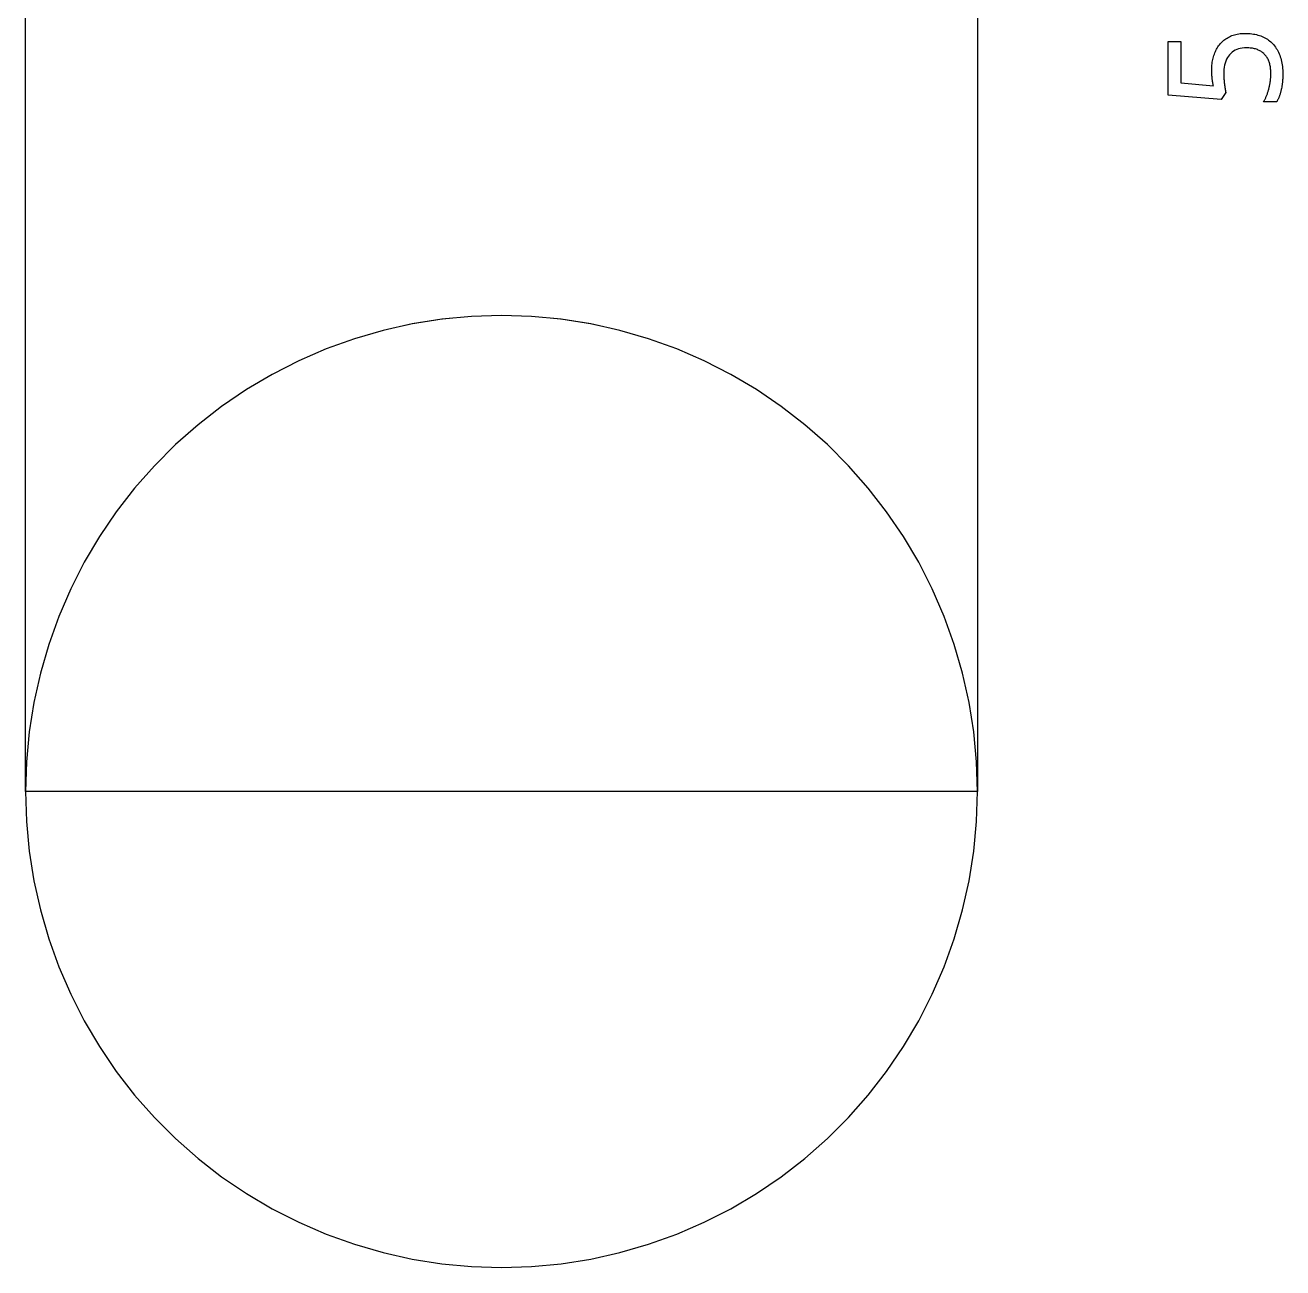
# Model space of a CAD drawing. Extents: x 9 to 42, y 13 to 118.
# Drawn here: x 15.39 to 41.81, y 12.69 to 38.8 of the extents above; entities that cross this region are included whole.
import ezdxf

# ---------------------------------------------------------------- set-up
doc = ezdxf.new("R2010")
doc.units = 0
doc.layers.get('0').update_dxf_attribs({"linetype": 'CONTINUOUS'})

msp = doc.modelspace()

# ---------------------------------------------------------------- linework, layer by layer
at = {"color": 0}
for points in [[(15.4, 52.74), (35.4, 52.74), (35.4, 22.7), (15.4, 22.7), (15.4, 52.74)], [(40.3196, 37.865), (40.32, 37.8971), (40.3214, 37.9286), (40.3238, 37.9597), (40.3268, 37.9903), (40.331, 38.0204), (40.336, 38.0501), (40.3419, 38.0794), (40.3488, 38.1082), (40.3565, 38.1367), (40.3651, 38.1644), (40.3744, 38.1921), (40.3844, 38.219), (40.3954, 38.2451), (40.4074, 38.2706), (40.4201, 38.2951), (40.4338, 38.319), (40.4482, 38.3421), (40.4636, 38.3644), (40.4799, 38.3861), (40.4969, 38.4071), (40.515, 38.4274), (40.5339, 38.4468), (40.5535, 38.4654), (40.574, 38.4831), (40.5954, 38.4999), (40.6176, 38.5156), (40.6408, 38.5306), (40.6647, 38.5446), (40.6894, 38.5576), (40.7151, 38.5697), (40.7415, 38.581), (40.7688, 38.5908), (40.7969, 38.5997), (40.8258, 38.6072), (40.8554, 38.6137), (40.886, 38.619), (40.9174, 38.6231), (40.9494, 38.626), (40.9824, 38.6278), (41.0162, 38.6283), (41.0529, 38.6278), (41.0889, 38.6261), (41.1242, 38.6233), (41.1586, 38.6196), (41.1924, 38.6146), (41.2254, 38.6085), (41.2576, 38.6013), (41.2892, 38.5929), (41.3199, 38.5836), (41.3499, 38.5731), (41.379, 38.5614), (41.4072, 38.5488), (41.4346, 38.535), (41.4611, 38.5201), (41.4865, 38.5043), (41.5113, 38.4874), (41.5349, 38.4693), (41.5576, 38.4501), (41.5796, 38.4299), (41.6006, 38.4086), (41.6206, 38.3864), (41.6396, 38.3629), (41.6578, 38.3385), (41.675, 38.3131), (41.6913, 38.2865), (41.7065, 38.259), (41.721, 38.2304), (41.7343, 38.2008), (41.7468, 38.1701), (41.7583, 38.1385), (41.7686, 38.1061), (41.7778, 38.0728), (41.7858, 38.0383), (41.7928, 38.0031), (41.7986, 37.9668), (41.8035, 37.9294), (41.8072, 37.8912), (41.81, 37.8519), (41.8115, 37.8118), (41.8121, 37.7707), (41.8121, 37.754), (41.8118, 37.7375), (41.8114, 37.721), (41.8108, 37.7044), (41.8092, 37.6717), (41.8081, 37.6553), (41.8069, 37.6389), (41.8056, 37.6225), (41.8039, 37.6062), (41.8022, 37.5903), (41.8004, 37.5746), (41.7983, 37.5589), (41.7961, 37.5432), (41.7937, 37.5278), (41.7912, 37.5124), (41.7886, 37.4969), (41.7828, 37.4667), (41.7796, 37.4517), (41.7765, 37.4371), (41.7733, 37.4226), (41.7699, 37.4082), (41.7662, 37.394), (41.7625, 37.38), (41.7585, 37.3661), (41.7543, 37.3522), (41.7499, 37.3386), (41.7453, 37.325), (41.7404, 37.3117), (41.7356, 37.2985), (41.7304, 37.2854), (41.7251, 37.2728), (41.7196, 37.2603), (41.714, 37.2482), (41.7082, 37.2363), (41.7024, 37.2246), (41.6962, 37.2132), (41.69, 37.2021), (41.6835, 37.1913), (41.4036, 37.1913), (41.411, 37.2021), (41.4182, 37.2135), (41.4253, 37.225), (41.4322, 37.2371), (41.439, 37.2494), (41.4456, 37.2621), (41.4519, 37.2751), (41.4582, 37.2886), (41.4643, 37.3024), (41.4703, 37.3165), (41.4761, 37.3313), (41.4817, 37.3461), (41.4869, 37.3611), (41.4922, 37.3761), (41.4972, 37.3914), (41.5019, 37.4068), (41.5065, 37.4222), (41.511, 37.4379), (41.5151, 37.4536), (41.5192, 37.4696), (41.5229, 37.4854), (41.5267, 37.5014), (41.5301, 37.5174), (41.5335, 37.5333), (41.5367, 37.5493), (41.5396, 37.5653), (41.5425, 37.5811), (41.5451, 37.5971), (41.5476, 37.6131), (41.55, 37.629), (41.5519, 37.6451), (41.5536, 37.6611), (41.555, 37.6767), (41.5563, 37.6921), (41.5574, 37.7072), (41.5582, 37.7219), (41.5589, 37.7365), (41.5594, 37.751), (41.5597, 37.765), (41.5599, 37.7788), (41.5596, 37.8042), (41.5586, 37.829), (41.5572, 37.8535), (41.5551, 37.8772), (41.5525, 37.9004), (41.5493, 37.9231), (41.5454, 37.9453), (41.5411, 37.9668), (41.5361, 37.9878), (41.5306, 38.0082), (41.524, 38.0282), (41.5168, 38.0474), (41.509, 38.066), (41.5006, 38.084), (41.4914, 38.1014), (41.4817, 38.1182), (41.4712, 38.1344), (41.4601, 38.1499), (41.4485, 38.1649), (41.4361, 38.1792), (41.4231, 38.1928), (41.4094, 38.2058), (41.3951, 38.2182), (41.3801, 38.23), (41.3644, 38.241), (41.3482, 38.2514), (41.3313, 38.2613), (41.3138, 38.2703), (41.2956, 38.2788), (41.2767, 38.2865), (41.2571, 38.2937), (41.2368, 38.3), (41.2158, 38.3057), (41.194, 38.3106), (41.1717, 38.3147), (41.1485, 38.3181), (41.1246, 38.3207), (41.1, 38.3225), (41.0747, 38.3236), (41.0488, 38.324), (41.0033, 38.3226), (40.9601, 38.3183), (40.919, 38.3111), (40.8803, 38.3011), (40.8436, 38.2882), (40.8093, 38.2725), (40.7771, 38.2539), (40.7472, 38.2324), (40.7194, 38.2081), (40.6939, 38.1808), (40.6704, 38.1508), (40.6494, 38.1183), (40.6308, 38.0832), (40.6147, 38.0454), (40.6011, 38.005), (40.59, 37.9621), (40.5814, 37.9165), (40.5751, 37.8683), (40.5715, 37.8175), (40.5703, 37.7642), (40.5703, 37.7553), (40.5704, 37.7463), (40.5707, 37.7371), (40.571, 37.7276), (40.5714, 37.7182), (40.5719, 37.7085), (40.5726, 37.6986), (40.5733, 37.6886), (40.5742, 37.6785), (40.5751, 37.6681), (40.5765, 37.6478), (40.5782, 37.6275), (40.5792, 37.6172), (40.5801, 37.6069), (40.5813, 37.5967), (40.5824, 37.5864), (40.5849, 37.5656), (40.5862, 37.5556), (40.5875, 37.5456), (40.5889, 37.5356), (40.5904, 37.5257), (40.5918, 37.516), (40.5933, 37.5061), (40.5949, 37.4965), (40.5964, 37.4869), (40.5979, 37.4774), (40.5996, 37.4679), (40.6008, 37.4589), (40.6021, 37.4501), (40.6035, 37.4415), (40.6047, 37.4332), (40.606, 37.4251), (40.6074, 37.4174), (40.6086, 37.4097), (40.61, 37.4022), (40.6113, 37.3951), (40.6125, 37.3882), (40.5197, 37.2417), (39.4, 37.3311), (39.4, 38.4542), (39.6701, 38.4542), (39.6701, 37.5883), (40.3521, 37.5249), (40.3501, 37.5356), (40.3482, 37.5469), (40.3461, 37.559), (40.344, 37.5718), (40.3419, 37.5851), (40.3399, 37.599), (40.3376, 37.6137), (40.3354, 37.629), (40.3332, 37.645), (40.331, 37.6615), (40.3287, 37.6792), (40.3268, 37.6974), (40.3251, 37.7161), (40.3238, 37.7356), (40.3225, 37.7556), (40.3214, 37.7762), (40.3206, 37.7975), (40.32, 37.8194), (40.3197, 37.8419), (40.3196, 37.865)], [(35.4, 22.7), (35.3803, 23.3279), (35.3211, 23.9533), (35.2229, 24.5738), (35.0858, 25.1869), (34.9106, 25.7901), (34.6978, 26.3812), (34.4482, 26.9578), (34.1631, 27.5175), (33.8433, 28.0582), (33.4901, 28.5778), (33.1051, 29.0742), (32.6897, 29.5454), (32.2454, 29.9897), (31.7742, 30.4051), (31.2778, 30.7901), (30.7582, 31.1433), (30.2175, 31.4631), (29.6578, 31.7482), (29.0813, 31.9978), (28.4901, 32.2106), (27.8869, 32.3858), (27.2737, 32.5229), (26.6533, 32.6211), (26.0279, 32.6803), (25.4, 32.7), (24.7721, 32.6803), (24.1467, 32.6211), (23.5261, 32.5229), (22.9131, 32.3858), (22.3099, 32.2106), (21.7188, 31.9978), (21.1422, 31.7482), (20.5825, 31.4631), (20.0417, 31.1433), (19.5221, 30.7901), (19.0257, 30.4051), (18.5546, 29.9897), (18.1103, 29.5454), (17.6949, 29.0742), (17.3099, 28.5778), (16.9567, 28.0582), (16.6369, 27.5175), (16.3517, 26.9578), (16.1022, 26.3812), (15.8894, 25.7901), (15.7142, 25.1869), (15.5771, 24.5738), (15.4789, 23.9533), (15.4197, 23.3279), (15.4, 22.7), (15.4197, 22.0721), (15.4789, 21.4467), (15.5771, 20.8261), (15.7142, 20.2131), (15.8894, 19.6099), (16.1022, 19.0187), (16.3517, 18.4422), (16.6369, 17.8825), (16.9567, 17.3417), (17.3099, 16.8221), (17.6949, 16.3257), (18.1103, 15.8546), (18.5546, 15.4103), (19.0257, 14.9949), (19.5221, 14.6099), (20.0417, 14.2567), (20.5825, 13.9369), (21.1422, 13.6516), (21.7188, 13.4022), (22.3099, 13.1895), (22.9131, 13.0142), (23.5261, 12.8771), (24.1467, 12.7789), (24.7721, 12.7197), (25.4, 12.7), (26.0279, 12.7197), (26.6533, 12.7789), (27.2737, 12.8771), (27.8869, 13.0142), (28.4901, 13.1895), (29.0813, 13.4022), (29.6578, 13.6516), (30.2175, 13.9369), (30.7582, 14.2567), (31.2778, 14.6099), (31.7742, 14.9949), (32.2454, 15.4103), (32.6897, 15.8546), (33.1051, 16.3257), (33.4901, 16.8221), (33.8433, 17.3417), (34.1631, 17.8825), (34.4482, 18.4422), (34.6978, 19.0187), (34.9106, 19.6099), (35.0858, 20.2131), (35.2229, 20.8261), (35.3211, 21.4467), (35.3803, 22.0721), (35.4, 22.7)]]:
    msp.add_lwpolyline(points, close=True, dxfattribs=at)
at = {"color": 0, "const_width": 0.01042}
msp.add_lwpolyline([(35.4, 22.7), (35.3803, 23.3279), (35.3211, 23.9533), (35.2229, 24.5738), (35.0858, 25.1869), (34.9106, 25.7901), (34.6978, 26.3812), (34.4482, 26.9578), (34.1631, 27.5175), (33.8433, 28.0582), (33.4901, 28.5778), (33.1051, 29.0742), (32.6897, 29.5454), (32.2454, 29.9897), (31.7742, 30.4051), (31.2778, 30.7901), (30.7582, 31.1433), (30.2175, 31.4631), (29.6578, 31.7482), (29.0813, 31.9978), (28.4901, 32.2106), (27.8869, 32.3858), (27.2737, 32.5229), (26.6533, 32.6211), (26.0279, 32.6803), (25.4, 32.7), (24.7721, 32.6803), (24.1467, 32.6211), (23.5261, 32.5229), (22.9131, 32.3858), (22.3099, 32.2106), (21.7188, 31.9978), (21.1422, 31.7482), (20.5825, 31.4631), (20.0417, 31.1433), (19.5221, 30.7901), (19.0257, 30.4051), (18.5546, 29.9897), (18.1103, 29.5454), (17.6949, 29.0742), (17.3099, 28.5778), (16.9567, 28.0582), (16.6369, 27.5175), (16.3517, 26.9578), (16.1022, 26.3812), (15.8894, 25.7901), (15.7142, 25.1869), (15.5771, 24.5738), (15.4789, 23.9533), (15.4197, 23.3279), (15.4, 22.7), (15.4197, 22.0721), (15.4789, 21.4467), (15.5771, 20.8261), (15.7142, 20.2131), (15.8894, 19.6099), (16.1022, 19.0187), (16.3517, 18.4422), (16.6369, 17.8825), (16.9567, 17.3417), (17.3099, 16.8221), (17.6949, 16.3257), (18.1103, 15.8546), (18.5546, 15.4103), (19.0257, 14.9949), (19.5221, 14.6099), (20.0417, 14.2567), (20.5825, 13.9369), (21.1422, 13.6516), (21.7188, 13.4022), (22.3099, 13.1895), (22.9131, 13.0142), (23.5261, 12.8771), (24.1467, 12.7789), (24.7721, 12.7197), (25.4, 12.7), (26.0279, 12.7197), (26.6533, 12.7789), (27.2737, 12.8771), (27.8869, 13.0142), (28.4901, 13.1895), (29.0813, 13.4022), (29.6578, 13.6516), (30.2175, 13.9369), (30.7582, 14.2567), (31.2778, 14.6099), (31.7742, 14.9949), (32.2454, 15.4103), (32.6897, 15.8546), (33.1051, 16.3257), (33.4901, 16.8221), (33.8433, 17.3417), (34.1631, 17.8825), (34.4482, 18.4422), (34.6978, 19.0187), (34.9106, 19.6099), (35.0858, 20.2131), (35.2229, 20.8261), (35.3211, 21.4467), (35.3803, 22.0721), (35.4, 22.7)], close=True, dxfattribs=at)

doc.saveas('drawing.dxf')
